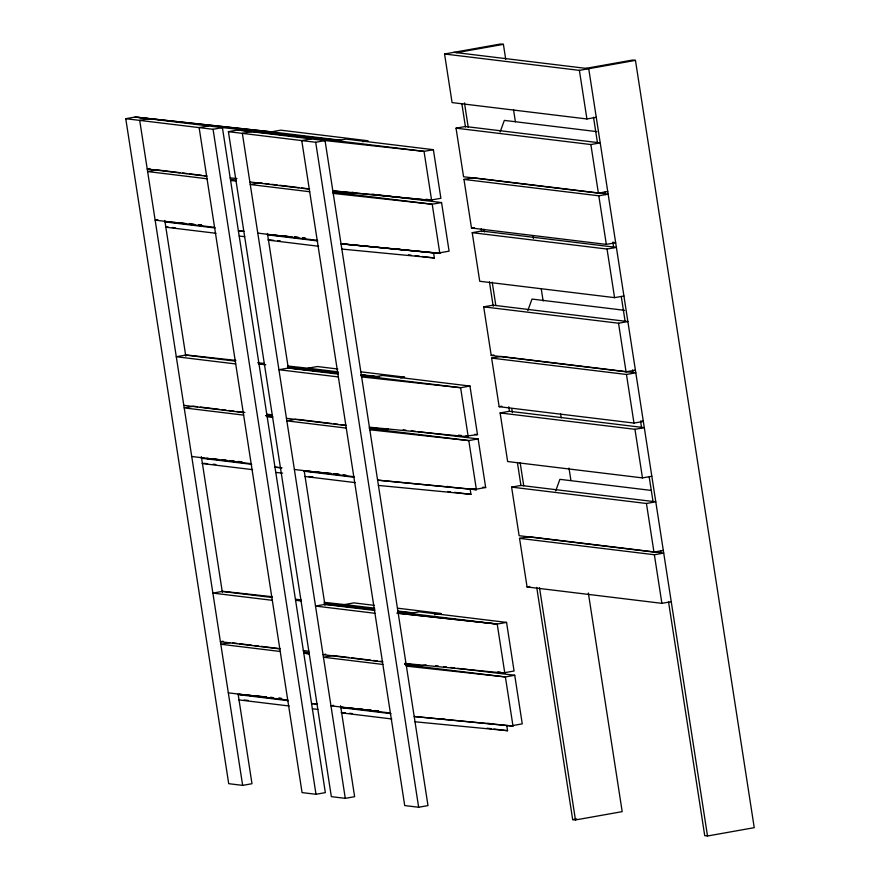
<?xml version="1.0" encoding="UTF-8"?>
<svg xmlns="http://www.w3.org/2000/svg" width="880" height="880" viewBox="0 0 880 880"><rect width="100%" height="100%" fill="white"/><g stroke="black" fill="none" stroke-linecap="round" stroke-linejoin="round"><path stroke-width="1.32" d="M500.126 131.956L504.339 120.395L596.86 131.626M527.791 310.629L532.004 299.068L624.525 310.31M555.698 490.897L559.9 479.336L651.068 490.402M596.255 117.304L586.916 118.965L452.078 102.586L444.554 53.999L500.621 44L503.404 44.341L505.714 59.279M456.687 52.668L503.404 44.341M238.128 694.144L251.988 783.717L242.649 785.378L228.712 783.684L125.763 118.701L135.102 117.029L271.425 131.835L340.945 140.283M149.05 118.723L139.7 120.384L242.649 785.378M208.472 125.939L199.122 127.6L302.071 792.594L316.008 794.288L325.347 792.627L222.409 127.633L135.102 117.029M125.763 118.701L213.059 129.294L222.409 127.633M340.56 705.76L354.629 796.686L345.29 798.347L331.353 796.653L228.404 131.67L237.754 129.998L339.515 141.097M585.948 68.365L632.665 60.038L635.459 60.379L754.237 827.673L707.52 836L704.726 835.659L668.569 602.074M444.554 53.999L579.392 70.367L635.459 60.379M251.691 131.692L242.341 133.364L345.29 798.347M271.425 131.835L280.764 130.174L368.06 140.778L362.725 141.724M311.113 138.908L301.763 140.58L404.712 805.563L418.649 807.257L427.988 805.596L325.05 140.602L237.754 129.998M149.897 168.509L147.224 168.982L206.646 176.198M228.404 131.67L315.7 142.274L325.05 140.602M456.038 128.172L465.377 126.5L600.215 142.879L590.865 144.54L456.038 128.172L463.562 176.759L598.389 193.138L607.739 191.466M426.041 199.287L431.552 199.958L440.891 198.286L433.378 149.688L424.028 151.36L322.256 140.261M157.817 219.659L155.144 220.132L214.566 227.348M352.924 192.192L344.916 193.622L432.212 204.226L441.562 202.554L449.086 251.152L439.736 252.824M463.969 179.421L473.319 177.76L608.146 194.139L598.807 195.8L463.969 179.421L471.493 228.019L606.331 244.398L615.67 242.726L612.953 242.396M471.493 228.019L474.166 227.546M472.219 232.672L481.558 231.011L616.396 247.379L607.046 249.051L472.219 232.672L479.732 281.27L614.57 297.638L623.92 295.977M483.692 306.845L493.042 305.184L627.88 321.552L618.53 323.224L483.692 306.845L491.216 355.443L626.054 371.811L635.393 370.15M491.216 355.443L493.889 354.97M361.119 375.782L373.318 377.113L382.668 375.441L469.964 386.045L477.488 434.643L466.279 436.084M491.634 358.105L500.973 356.433L635.811 372.812L626.461 374.473L491.634 358.105L499.158 406.703L633.985 423.071L643.335 421.41L640.607 421.08M400.653 377.85L404.657 377.135L361.009 371.833M469.964 386.045L460.614 387.717L361.559 376.915M296.197 419.199L286.847 420.871L346.269 428.087M499.158 406.703L501.82 406.219M388.179 428.791L381.502 429.979L468.798 440.583L478.148 438.911L485.672 487.509L476.322 489.17L473.539 488.84L476.399 489.643L377.608 480.139L476.421 489.786L468.798 440.583L369.743 429.781M500.115 412.94L509.465 411.268L644.303 427.647L634.953 429.308L500.115 412.94L507.639 461.527L642.477 477.906L651.827 476.245M511.599 487.113L520.949 485.441L655.787 501.82L646.437 503.481L511.599 487.113L519.123 535.7L653.961 552.079L663.3 550.407M519.541 538.362L528.88 536.701L663.718 553.08L654.368 554.741L519.541 538.362L527.065 586.96L661.892 603.339L671.242 601.667M223.069 641.223L220.407 641.696L279.829 648.912M527.065 586.96L529.727 586.487M230.142 642.587L220.803 644.248L280.225 651.464M434.566 614.68L441.243 613.492L397.595 608.19M325.71 654.192L323.048 654.665L382.47 661.881M504.735 672.661L514.074 671L506.55 622.402L497.211 624.063L398.222 613.316M405.889 665.005L418.099 666.336L426.107 664.906M333.63 705.342L330.968 705.815L390.39 713.031M512.919 725.527L522.258 723.866L514.734 675.268L505.395 676.94L406.34 666.138M536.734 587.4L572.682 819.621L576.686 818.917M572.682 819.621L575.465 819.962L622.193 811.635L588.346 592.988M230.131 177.87L236.929 178.519M332.75 190.839L431.629 200.42L424.028 151.36L336.732 140.756L346.071 139.095L433.378 149.688M332.838 190.916L431.629 200.42M166.111 221.727L186.516 223.685L174.306 222.475M189.244 223.949L194.678 224.477M198.693 224.796L201.487 225.126M165.561 226.82L168.289 227.084M172.381 227.48L175.12 227.733M397.771 249.172L400.488 249.436M424.842 251.779L427.548 252.043M432.96 252.56L435.666 252.824M341.836 249.073L434.368 257.983L433.576 252.868L341.022 243.782L439.813 253.286L437.019 252.956M239.195 236.104L244.662 236.632M268.147 239.789L273.592 240.306M277.673 240.702L280.39 240.966M266.717 414.216L272.228 414.821M369.347 427.185L468.215 436.777L460.614 387.717L373.318 377.113M201.344 457.952L204.061 458.216M206.712 458.392L212.223 458.997M214.874 459.184L219.032 459.646L206.789 458.425M221.683 459.833L227.194 460.438M229.845 460.625L233.992 461.087M239.371 461.538L242.154 461.879M303.842 470.833L330.99 473.517M334.972 473.836L339.031 474.221M203.511 463.309L207.614 463.694M213.07 464.222L215.809 464.486M469.546 488.917L473.616 489.302M275.792 472.461L282.612 473.121M308.825 476.531L312.906 476.927M378.433 485.43L470.954 494.34L470.162 489.225M303.303 650.573L308.814 651.178M404.58 663.41L504.801 673.134L497.211 624.063L409.915 613.47L419.254 611.798L506.55 622.402M251.537 695.618L239.228 694.364L243.386 694.782M254.188 695.794L266.497 697.059M270.512 697.367L273.306 697.708M278.74 698.236L281.468 698.5M316.998 704.044L311.553 703.516L317.02 704.055M348.634 708.048L340.516 707.267L355.487 708.697L351.263 708.235M363.517 709.489L358.028 708.884L363.649 709.5M366.146 709.665L371.558 710.193M375.617 710.578L378.411 710.919M244.2 700.051L248.292 700.447M442.541 719.147L445.247 719.411M312.378 708.818L317.845 709.346M341.33 712.492L345.411 712.888M349.492 713.284L352.209 713.548M415.019 721.787L507.551 730.697L506.759 725.582M166.111 221.672L171.567 222.211M189.332 223.938L193.424 224.345M198.891 224.873L201.619 225.137M302.533 238.007L305.239 238.271M271.414 234.916L275.495 235.312M278.223 235.587L291.83 236.918M294.558 237.193L298.639 237.589M302.72 237.985L305.448 238.26M341.022 243.782L439.835 253.429L432.212 204.226L333.157 193.424M221.815 459.899L225.918 460.295M230.021 460.702L234.113 461.098M238.216 461.494L240.944 461.769M303.93 470.932L331.144 473.539M333.707 473.836L337.953 474.21M343.178 474.76L345.884 475.024M246.114 695.057L251.581 695.585M254.309 695.849L266.607 697.048M270.699 697.455L273.438 697.719M278.905 698.258L281.633 698.522M366.234 709.797L370.458 710.171M374.352 710.589L378.62 710.963M137.896 117.37L274.208 132.176M219.615 127.292L339.636 140.371M230.527 179.377L236.049 180.015M230.527 180.455L236.038 181.093M332.761 191.565L347.82 193.237M332.717 192.302L347.699 193.963M185.328 354.871L235.829 360.393M257.631 362.758L264.451 363.495M287.562 365.97L310.794 368.533M258.929 363.946L264.385 364.54M287.562 367.059L337.997 372.537M258.995 363.99L265.815 364.727M287.617 367.092L338.052 372.581M361.196 375.826L376.112 377.454M265.76 415.58L272.58 416.328M265.815 415.624L272.635 416.361M267.113 416.812L272.635 417.45M369.413 427.966L387.134 429.891M369.303 428.648L384.296 430.32M221.914 591.217L272.415 596.739M295.526 599.225L301.037 599.852M324.148 602.327L347.391 604.89M295.526 600.303L301.037 600.93M324.148 603.405L374.649 608.927M397.76 611.413L412.819 613.074M324.489 604.186L374.737 609.675M397.705 612.139L412.698 613.8M396.792 613.118L494.417 623.733M303.71 652.091L309.221 652.718M303.71 653.169L309.155 653.763M404.58 664.125L422.301 666.05M303.765 653.213L309.221 653.807M404.646 664.169L422.367 666.094M405.966 665.049L420.882 666.677M453.893 52.327L588.731 68.706L707.52 836M371.987 194.106L374.715 194.447M378.807 194.942L441.562 202.554M332.794 191.169L347.776 192.984M179.927 172.667L156.959 169.873L147.62 171.545L207.042 178.761M182.622 172.997L186.67 173.481M189.376 173.811L201.531 175.285M204.226 175.615L206.932 175.945M262.306 183.172L259.611 182.842L250.261 184.514L309.683 191.73M265.012 183.502L269.06 183.997M271.766 184.327L277.167 184.976M279.862 185.306L298.771 187.605M301.466 187.935L309.573 188.914M249.865 181.951L309.287 189.167M164.769 221.87L215.16 227.986M257.785 233.112L317.207 240.328M267.41 234.839L317.801 240.955M408.452 254.837L411.18 255.167M415.272 255.662L419.364 256.157M422.092 256.487L434.368 257.983M165.539 227.161L216.007 233.288M268.18 240.13L318.648 246.257M337.81 369.017L317.35 366.531L308.011 368.192L338.041 371.844M361.196 374.649L378.906 376.805M235.598 361.141L185.636 355.08L176.286 356.741L235.708 363.957M338.25 374.121L288.277 368.049L278.938 369.721L338.349 376.937M474.76 434.313L477.488 434.643M458.546 435.138L461.263 435.468M468.215 436.777L465.355 435.974M403.128 429.803L405.856 430.133M411.312 430.793L415.404 431.299M418.132 431.629L478.148 438.911M197.604 406.725L193.556 406.23L184.206 407.902L243.628 415.118M200.31 407.055L219.208 409.343M221.914 409.673L225.962 410.168M228.668 410.498L234.069 411.147M236.764 411.477L244.871 412.467M370.744 427.691L387.09 429.671M183.81 405.339L243.232 412.555M297.55 419.364L331.309 423.467M334.015 423.797L338.063 424.292M340.758 424.611L346.159 425.271M286.451 418.308L345.873 425.524M482.944 487.179L485.672 487.509M446.974 486.409L449.702 486.739M191.73 456.489L251.152 463.705M294.371 469.469L353.793 476.685M201.355 458.227L251.746 464.343M303.996 471.196L354.387 477.312M447.766 491.524L450.494 491.854M454.586 492.349L470.954 494.34M202.125 463.518L252.604 469.645M304.777 476.487L355.245 482.614M374.407 605.374L353.947 602.888L344.597 604.549L374.627 608.201M397.782 611.006L414.128 612.997M272.195 597.498L222.222 591.437L212.883 593.098L272.305 600.314M374.836 610.478L324.863 604.406L315.524 606.067L374.946 613.283M497.86 671.825L500.577 672.155M502.018 672.793L504.801 673.134M435.622 665.665L438.35 665.995M443.806 666.655L446.534 666.985M450.626 667.48L454.718 667.986M457.446 668.316L514.734 675.268M232.848 642.917L236.896 643.412M239.602 643.731L251.746 645.216M254.452 645.535L258.5 646.03M261.206 646.36L280.115 648.659M404.602 663.707L422.312 665.863M348.997 657.525L332.783 655.556L323.444 657.228L382.866 664.444M351.692 657.855L370.601 660.154M373.296 660.473L377.355 660.968M380.05 661.298L382.756 661.628M418.099 666.336L505.395 676.94L513.007 726.143L414.194 716.496L512.985 726L510.202 725.659M487.663 723.261L490.391 723.591M228.327 692.846L287.749 700.062M237.941 694.584L288.343 700.7M340.582 707.553L390.984 713.669M487.091 728.211L491.183 728.706M493.911 729.036L507.551 730.697M238.722 699.875L289.19 706.002M341.363 712.844L391.831 718.971M593.516 117.26L597.509 143.055M605.077 191.95L605.495 194.667M612.854 242.198L613.701 247.632M621.269 296.516L625.053 320.958M632.621 369.853L633.039 372.57M640.607 421.454L641.652 428.252M649.231 477.136L653.015 501.578M660.583 550.473L661.001 553.19M579.392 70.367L586.916 118.965M590.865 144.54L598.389 193.138M598.807 195.8L606.331 244.398M607.046 249.051L614.57 297.638M618.53 323.224L626.054 371.811M626.461 374.473L633.985 423.071M634.953 429.308L642.477 477.906M646.437 503.481L653.961 552.079M654.368 554.741L661.892 603.339M513.502 109.527L515.394 121.748M533.049 235.818L533.467 238.535M541.244 288.783L543.136 301.004M560.593 413.732L561.22 417.802M568.997 468.05L570.889 480.271M464.464 102.916L468.248 127.358M484.011 229.218L484.44 231.935M492.217 282.183L495.792 305.261M511.764 408.474L512.402 412.555M520.179 462.803L523.754 485.881M539.517 587.741L575.465 819.962M461.89 103.939L465.465 127.017M481.228 228.877L481.646 231.594M489.423 281.842L493.207 306.284M508.772 406.78L509.399 410.85M517.385 462.462L520.96 485.551M315.7 142.274L418.649 807.257M267.443 233.475L288.244 367.829M304.216 470.976L325.006 605.33M213.059 129.294L316.008 794.288M164.802 220.506L185.812 356.224M201.355 456.643L222.365 592.361M243.815 231.33L238.381 230.813L243.837 231.341M291.698 236.907L267.333 234.564L291.698 236.951M298.463 237.556L294.404 237.16L298.474 237.611M281.765 467.819L274.967 467.159L281.798 467.83M378.895 376.981L361.174 375.056L378.95 377.025M338.063 373.285L287.903 367.829L338.14 373.329"/></g></svg>
